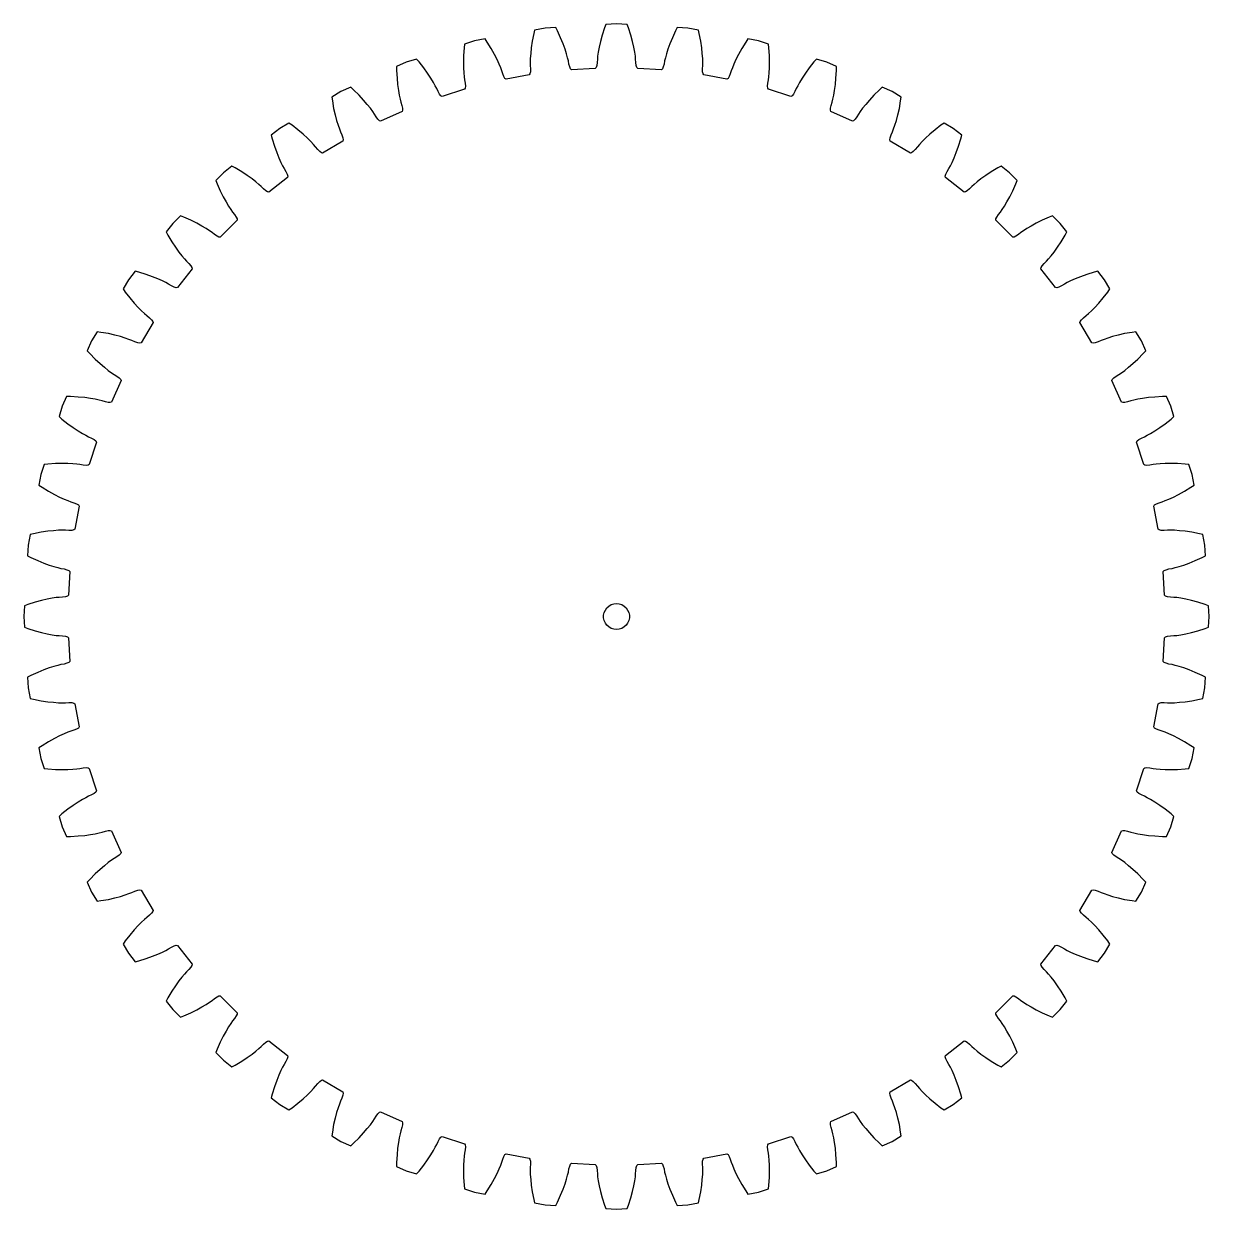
# Model space of a CAD drawing. Extents: x 0 to 138, y 0 to 138.
import ezdxf

# ---------------------------------------------------------------- set-up
doc = ezdxf.new("R2010")
doc.units = 0

msp = doc.modelspace()

# ---------------------------------------------------------------- linework, layer by layer
for p, q in [((68.75, 137.51), (67.51, 137.43)), ((70, 137.43), (68.75, 137.51)), ((59.15, 136.36), (58.98, 135.49)), ((59.24, 136.78), (59.15, 136.36)), ((60.47, 137.01), (59.24, 136.78)), ((61.71, 137.08), (60.47, 137.01)), ((61.91, 136.69), (61.71, 137.08)), ((62.27, 135.89), (61.91, 136.69)), ((67.1, 136.18), (66.89, 135.43)), ((67.36, 137.02), (67.1, 136.18)), ((67.51, 137.43), (67.36, 137.02)), ((70.15, 137.02), (70, 137.43)), ((70.41, 136.18), (70.15, 137.02)), ((70.62, 135.43), (70.41, 136.18)), ((75.6, 136.69), (75.24, 135.89)), ((75.8, 137.08), (75.6, 136.69)), ((77.04, 137.01), (75.8, 137.08)), ((78.27, 136.78), (77.04, 137.01)), ((78.36, 136.36), (78.27, 136.78)), ((78.53, 135.49), (78.36, 136.36)), ((51.11, 135.14), (51.07, 134.71)), ((52.3, 135.51), (51.11, 135.14)), ((53.53, 135.74), (52.3, 135.51)), ((53.77, 135.37), (53.53, 135.74)), ((54.23, 134.62), (53.77, 135.37)), ((58.98, 135.49), (58.87, 134.72)), ((62.56, 135.17), (62.27, 135.89)), ((62.79, 134.54), (62.56, 135.17)), ((66.74, 134.78), (66.64, 134.22)), ((66.89, 135.43), (66.74, 134.78)), ((70.77, 134.78), (70.62, 135.43)), ((70.87, 134.22), (70.77, 134.78)), ((74.95, 135.17), (74.72, 134.54)), ((75.24, 135.89), (74.95, 135.17)), ((78.64, 134.72), (78.53, 135.49)), ((83.74, 135.37), (83.28, 134.62)), ((83.98, 135.74), (83.74, 135.37)), ((85.21, 135.51), (83.98, 135.74)), ((86.4, 135.14), (85.21, 135.51)), ((86.44, 134.71), (86.4, 135.14)), ((45.56, 133.41), (44.37, 133.04)), ((45.85, 133.08), (45.56, 133.41)), ((51.01, 133.83), (50.99, 133.05)), ((51.07, 134.71), (51.01, 133.83)), ((54.6, 133.94), (54.23, 134.62)), ((54.91, 133.34), (54.6, 133.94)), ((58.76, 133.49), (58.75, 133.02)), ((58.8, 134.05), (58.76, 133.49)), ((58.87, 134.72), (58.8, 134.05)), ((62.96, 134), (62.79, 134.54)), ((63.09, 133.55), (62.96, 134)), ((63.17, 133.2), (63.09, 133.55)), ((66.54, 133.4), (66.51, 133.01)), ((66.57, 133.76), (66.54, 133.4)), ((66.64, 134.22), (66.57, 133.76)), ((70.94, 133.76), (70.87, 134.22)), ((70.97, 133.4), (70.94, 133.76)), ((71, 133.01), (70.97, 133.4)), ((74.42, 133.55), (74.34, 133.2)), ((74.55, 134), (74.42, 133.55)), ((74.72, 134.54), (74.55, 134)), ((78.71, 134.05), (78.64, 134.72)), ((78.75, 133.49), (78.71, 134.05)), ((78.76, 133.02), (78.75, 133.49)), ((82.91, 133.94), (82.6, 133.34)), ((83.28, 134.62), (82.91, 133.94)), ((86.5, 133.83), (86.44, 134.71)), ((86.52, 133.05), (86.5, 133.83)), ((91.95, 133.41), (91.66, 133.08)), ((93.14, 133.04), (91.95, 133.41)), ((44.37, 133.04), (43.24, 132.53)), ((43.24, 132.53), (43.25, 132.09)), ((43.25, 132.09), (43.3, 131.21)), ((46.39, 132.39), (45.85, 133.08)), ((46.85, 131.76), (46.39, 132.39)), ((50.99, 133.05), (51, 132.38)), ((51, 132.38), (51.03, 131.81)), ((55.14, 132.82), (54.91, 133.34)), ((55.32, 132.39), (55.14, 132.82)), ((55.44, 132.05), (55.32, 132.39)), ((55.56, 131.68), (55.44, 132.05)), ((58.75, 133.02), (58.76, 132.66)), ((58.76, 132.66), (58.78, 132.28)), ((58.78, 132.28), (58.77, 131.94)), ((63.24, 132.82), (63.17, 133.2)), ((63.33, 132.49), (63.24, 132.82)), ((63.43, 132.27), (63.33, 132.49)), ((63.54, 132.17), (63.43, 132.27)), ((66.29, 132.33), (63.54, 132.17)), ((66.38, 132.45), (66.29, 132.33)), ((66.46, 132.68), (66.38, 132.45)), ((66.51, 133.01), (66.46, 132.68)), ((71.05, 132.68), (71, 133.01)), ((71.13, 132.45), (71.05, 132.68)), ((71.22, 132.33), (71.13, 132.45)), ((73.97, 132.17), (71.22, 132.33)), ((74.08, 132.27), (73.97, 132.17)), ((74.18, 132.49), (74.08, 132.27)), ((74.27, 132.82), (74.18, 132.49)), ((74.34, 133.2), (74.27, 132.82)), ((78.73, 132.28), (78.75, 132.66)), ((78.74, 131.94), (78.73, 132.28)), ((78.75, 132.66), (78.76, 133.02)), ((82.07, 132.05), (81.95, 131.68)), ((82.19, 132.39), (82.07, 132.05)), ((82.37, 132.82), (82.19, 132.39)), ((82.6, 133.34), (82.37, 132.82)), ((86.48, 131.81), (86.51, 132.38)), ((86.51, 132.38), (86.52, 133.05)), ((91.12, 132.39), (90.66, 131.76)), ((91.66, 133.08), (91.12, 132.39)), ((94.27, 132.53), (93.14, 133.04)), ((94.21, 131.21), (94.26, 132.09)), ((94.26, 132.09), (94.27, 132.53)), ((43.3, 131.21), (43.37, 130.44)), ((47.22, 131.2), (46.85, 131.76)), ((47.52, 130.71), (47.22, 131.2)), ((47.74, 130.31), (47.52, 130.71)), ((51.03, 131.81), (51.08, 131.35)), ((51.08, 131.35), (51.13, 130.99)), ((51.13, 130.99), (51.2, 130.61)), ((55.69, 131.37), (55.56, 131.68)), ((55.82, 131.17), (55.69, 131.37)), ((55.94, 131.08), (55.82, 131.17)), ((58.64, 131.57), (55.94, 131.08)), ((58.72, 131.7), (58.64, 131.57)), ((58.77, 131.94), (58.72, 131.7)), ((78.79, 131.7), (78.74, 131.94)), ((78.87, 131.57), (78.79, 131.7)), ((81.57, 131.08), (78.87, 131.57)), ((81.69, 131.17), (81.57, 131.08)), ((81.82, 131.37), (81.69, 131.17)), ((81.95, 131.68), (81.82, 131.37)), ((86.31, 130.61), (86.38, 130.99)), ((86.38, 130.99), (86.43, 131.35)), ((86.43, 131.35), (86.48, 131.81)), ((89.99, 130.71), (89.77, 130.31)), ((90.29, 131.2), (89.99, 130.71)), ((90.66, 131.76), (90.29, 131.2)), ((94.14, 130.44), (94.21, 131.21)), ((36.8, 129.63), (35.74, 128.99)), ((37.94, 130.15), (36.8, 129.63)), ((38.26, 129.85), (37.94, 130.15)), ((38.89, 129.23), (38.26, 129.85)), ((43.37, 130.44), (43.46, 129.77)), ((43.46, 129.77), (43.56, 129.21)), ((47.91, 129.99), (47.74, 130.31)), ((48.07, 129.63), (47.91, 129.99)), ((48.23, 129.34), (48.07, 129.63)), ((48.39, 129.15), (48.23, 129.34)), ((51.14, 129.9), (48.52, 129.08)), ((51.21, 130.03), (51.14, 129.9)), ((51.2, 130.61), (51.23, 130.27)), ((51.23, 130.27), (51.21, 130.03)), ((86.28, 130.27), (86.31, 130.61)), ((86.3, 130.03), (86.28, 130.27)), ((86.37, 129.9), (86.3, 130.03)), ((88.99, 129.08), (86.37, 129.9)), ((89.28, 129.34), (89.12, 129.15)), ((89.44, 129.63), (89.28, 129.34)), ((89.6, 129.99), (89.44, 129.63)), ((89.77, 130.31), (89.6, 129.99)), ((93.95, 129.21), (94.05, 129.77)), ((94.05, 129.77), (94.14, 130.44)), ((99.25, 129.85), (98.62, 129.23)), ((99.57, 130.15), (99.25, 129.85)), ((100.71, 129.63), (99.57, 130.15)), ((101.77, 128.99), (100.71, 129.63)), ((35.74, 128.99), (35.8, 128.56)), ((35.8, 128.56), (35.95, 127.69)), ((39.41, 128.66), (38.89, 129.23)), ((39.85, 128.15), (39.41, 128.66)), ((40.21, 127.7), (39.85, 128.15)), ((43.56, 129.21), (43.66, 128.76)), ((43.66, 128.76), (43.76, 128.41)), ((43.76, 128.41), (43.87, 128.04)), ((43.87, 128.04), (43.94, 127.71)), ((48.52, 129.08), (48.39, 129.15)), ((89.12, 129.15), (88.99, 129.08)), ((93.57, 127.71), (93.64, 128.04)), ((93.64, 128.04), (93.75, 128.41)), ((93.75, 128.41), (93.85, 128.76)), ((93.85, 128.76), (93.95, 129.21)), ((97.66, 128.15), (97.3, 127.7)), ((98.09, 128.66), (97.66, 128.15)), ((98.62, 129.23), (98.09, 128.66)), ((101.56, 127.69), (101.71, 128.56)), ((101.71, 128.56), (101.77, 128.99)), ((35.95, 127.69), (36.12, 126.93)), ((36.12, 126.93), (36.29, 126.28)), ((40.48, 127.33), (40.21, 127.7)), ((40.68, 127.03), (40.48, 127.33)), ((40.88, 126.7), (40.68, 127.03)), ((41.08, 126.42), (40.88, 126.7)), ((43.9, 127.33), (41.39, 126.2)), ((43.95, 127.47), (43.9, 127.33)), ((43.94, 127.71), (43.95, 127.47)), ((93.56, 127.47), (93.57, 127.71)), ((93.61, 127.33), (93.56, 127.47)), ((96.12, 126.2), (93.61, 127.33)), ((96.63, 126.7), (96.43, 126.42)), ((96.83, 127.03), (96.63, 126.7)), ((97.03, 127.33), (96.83, 127.03)), ((97.3, 127.7), (97.03, 127.33)), ((101.22, 126.28), (101.39, 126.93)), ((101.39, 126.93), (101.56, 127.69)), ((29.7, 125.34), (28.72, 124.57)), ((30.76, 125.98), (29.7, 125.34)), ((31.12, 125.73), (30.76, 125.98)), ((31.81, 125.19), (31.12, 125.73)), ((32.41, 124.69), (31.81, 125.19)), ((36.29, 126.28), (36.46, 125.74)), ((36.46, 125.74), (36.61, 125.3)), ((36.61, 125.3), (36.75, 124.96)), ((41.25, 126.26), (41.08, 126.42)), ((41.39, 126.2), (41.25, 126.26)), ((96.26, 126.26), (96.12, 126.2)), ((96.43, 126.42), (96.26, 126.26)), ((100.76, 124.96), (100.9, 125.3)), ((100.9, 125.3), (101.05, 125.74)), ((101.05, 125.74), (101.22, 126.28)), ((105.7, 125.19), (105.1, 124.69)), ((106.39, 125.73), (105.7, 125.19)), ((106.75, 125.98), (106.39, 125.73)), ((107.81, 125.34), (106.75, 125.98)), ((108.79, 124.57), (107.81, 125.34)), ((28.72, 124.57), (28.83, 124.15)), ((28.83, 124.15), (29.09, 123.31)), ((32.9, 124.23), (32.41, 124.69)), ((33.31, 123.83), (32.9, 124.23)), ((33.62, 123.49), (33.31, 123.83)), ((37.02, 123.9), (34.67, 122.48)), ((36.75, 124.96), (36.9, 124.61)), ((36.9, 124.61), (37.02, 124.29)), ((37.02, 124.29), (37.05, 124.05)), ((37.05, 124.05), (37.02, 123.9)), ((100.46, 124.05), (100.49, 124.29)), ((100.49, 123.9), (100.46, 124.05)), ((100.49, 124.29), (100.61, 124.61)), ((102.84, 122.48), (100.49, 123.9)), ((100.61, 124.61), (100.76, 124.96)), ((104.2, 123.83), (103.89, 123.49)), ((104.61, 124.23), (104.2, 123.83)), ((105.1, 124.69), (104.61, 124.23)), ((108.42, 123.31), (108.68, 124.15)), ((108.68, 124.15), (108.79, 124.57)), ((29.09, 123.31), (29.35, 122.57)), ((29.35, 122.57), (29.6, 121.95)), ((33.86, 123.22), (33.62, 123.49)), ((34.1, 122.91), (33.86, 123.22)), ((34.33, 122.67), (34.1, 122.91)), ((34.52, 122.52), (34.33, 122.67)), ((34.67, 122.48), (34.52, 122.52)), ((102.99, 122.52), (102.84, 122.48)), ((103.18, 122.67), (102.99, 122.52)), ((103.41, 122.91), (103.18, 122.67)), ((103.65, 123.22), (103.41, 122.91)), ((103.89, 123.49), (103.65, 123.22)), ((107.91, 121.95), (108.16, 122.57)), ((108.16, 122.57), (108.42, 123.31)), ((29.6, 121.95), (29.83, 121.43)), ((29.83, 121.43), (30.03, 121.01)), ((30.03, 121.01), (30.21, 120.7)), ((107.3, 120.7), (107.48, 121.01)), ((107.48, 121.01), (107.68, 121.43)), ((107.68, 121.43), (107.91, 121.95)), ((23.16, 120.22), (22.28, 119.34)), ((24.14, 120.99), (23.16, 120.22)), ((24.53, 120.78), (24.14, 120.99)), ((25.28, 120.32), (24.53, 120.78)), ((25.93, 119.9), (25.28, 120.32)), ((26.48, 119.51), (25.93, 119.9)), ((30.61, 119.68), (28.44, 117.98)), ((30.21, 120.7), (30.4, 120.37)), ((30.4, 120.37), (30.55, 120.06)), ((30.55, 120.06), (30.62, 119.83)), ((30.62, 119.83), (30.61, 119.68)), ((106.89, 119.83), (106.96, 120.06)), ((106.9, 119.68), (106.89, 119.83)), ((109.07, 117.98), (106.9, 119.68)), ((106.96, 120.06), (107.11, 120.37)), ((107.11, 120.37), (107.3, 120.7)), ((111.58, 119.9), (111.03, 119.51)), ((112.23, 120.32), (111.58, 119.9)), ((112.98, 120.78), (112.23, 120.32)), ((113.37, 120.99), (112.98, 120.78)), ((114.35, 120.22), (113.37, 120.99)), ((115.23, 119.34), (114.35, 120.22)), ((22.28, 119.34), (22.44, 118.93)), ((22.44, 118.93), (22.8, 118.13)), ((26.93, 119.16), (26.48, 119.51)), ((27.28, 118.86), (26.93, 119.16)), ((27.55, 118.62), (27.28, 118.86)), ((27.82, 118.34), (27.55, 118.62)), ((28.08, 118.12), (27.82, 118.34)), ((109.69, 118.34), (109.43, 118.12)), ((109.96, 118.62), (109.69, 118.34)), ((110.23, 118.86), (109.96, 118.62)), ((110.58, 119.16), (110.23, 118.86)), ((111.03, 119.51), (110.58, 119.16)), ((114.71, 118.13), (115.07, 118.93)), ((115.07, 118.93), (115.23, 119.34)), ((22.8, 118.13), (23.15, 117.43)), ((23.15, 117.43), (23.47, 116.84)), ((28.29, 118.01), (28.08, 118.12)), ((28.44, 117.98), (28.29, 118.01)), ((109.22, 118.01), (109.07, 117.98)), ((109.43, 118.12), (109.22, 118.01)), ((114.04, 116.84), (114.36, 117.43)), ((114.36, 117.43), (114.71, 118.13)), ((23.47, 116.84), (23.76, 116.35)), ((23.76, 116.35), (24.02, 115.96)), ((24.02, 115.96), (24.23, 115.67)), ((24.23, 115.67), (24.46, 115.37)), ((113.05, 115.37), (113.28, 115.67)), ((113.28, 115.67), (113.49, 115.96)), ((113.49, 115.96), (113.75, 116.35)), ((113.75, 116.35), (114.04, 116.84)), ((17.29, 114.35), (16.52, 113.37)), ((18.17, 115.23), (17.29, 114.35)), ((18.58, 115.07), (18.17, 115.23)), ((19.38, 114.71), (18.58, 115.07)), ((20.08, 114.36), (19.38, 114.71)), ((20.67, 114.04), (20.08, 114.36)), ((24.75, 114.71), (22.8, 112.76)), ((24.46, 115.37), (24.65, 115.08)), ((24.65, 115.08), (24.74, 114.86)), ((24.74, 114.86), (24.75, 114.71)), ((112.76, 114.71), (112.77, 114.86)), ((114.71, 112.76), (112.76, 114.71)), ((112.77, 114.86), (112.86, 115.08)), ((112.86, 115.08), (113.05, 115.37)), ((117.43, 114.36), (116.84, 114.04)), ((118.13, 114.71), (117.43, 114.36)), ((118.93, 115.07), (118.13, 114.71)), ((119.34, 115.23), (118.93, 115.07)), ((120.22, 114.35), (119.34, 115.23)), ((120.99, 113.37), (120.22, 114.35)), ((16.52, 113.37), (16.73, 112.98)), ((16.73, 112.98), (17.19, 112.23)), ((21.16, 113.75), (20.67, 114.04)), ((21.55, 113.49), (21.16, 113.75)), ((21.84, 113.28), (21.55, 113.49)), ((22.14, 113.05), (21.84, 113.28)), ((22.43, 112.86), (22.14, 113.05)), ((22.65, 112.77), (22.43, 112.86)), ((22.8, 112.76), (22.65, 112.77)), ((114.86, 112.77), (114.71, 112.76)), ((115.08, 112.86), (114.86, 112.77)), ((115.37, 113.05), (115.08, 112.86)), ((115.67, 113.28), (115.37, 113.05)), ((115.96, 113.49), (115.67, 113.28)), ((116.35, 113.75), (115.96, 113.49)), ((116.84, 114.04), (116.35, 113.75)), ((120.32, 112.23), (120.78, 112.98)), ((120.78, 112.98), (120.99, 113.37)), ((17.19, 112.23), (17.61, 111.58)), ((17.61, 111.58), (18, 111.03)), ((119.51, 111.03), (119.9, 111.58)), ((119.9, 111.58), (120.32, 112.23)), ((18, 111.03), (18.35, 110.58)), ((18.35, 110.58), (18.65, 110.23)), ((18.65, 110.23), (18.89, 109.96)), ((118.62, 109.96), (118.86, 110.23)), ((118.86, 110.23), (119.16, 110.58)), ((119.16, 110.58), (119.51, 111.03)), ((12.94, 108.79), (12.17, 107.81)), ((13.36, 108.68), (12.94, 108.79)), ((14.2, 108.42), (13.36, 108.68)), ((19.53, 109.07), (17.83, 106.9)), ((18.89, 109.96), (19.17, 109.69)), ((19.17, 109.69), (19.39, 109.43)), ((19.39, 109.43), (19.5, 109.22)), ((19.5, 109.22), (19.53, 109.07)), ((117.98, 109.07), (118.01, 109.22)), ((119.68, 106.9), (117.98, 109.07)), ((118.01, 109.22), (118.12, 109.43)), ((118.12, 109.43), (118.34, 109.69)), ((118.34, 109.69), (118.62, 109.96)), ((124.15, 108.68), (123.31, 108.42)), ((124.57, 108.79), (124.15, 108.68)), ((125.34, 107.81), (124.57, 108.79)), ((12.17, 107.81), (11.53, 106.75)), ((14.94, 108.16), (14.2, 108.42)), ((15.56, 107.91), (14.94, 108.16)), ((16.08, 107.68), (15.56, 107.91)), ((16.5, 107.48), (16.08, 107.68)), ((16.81, 107.3), (16.5, 107.48)), ((17.14, 107.11), (16.81, 107.3)), ((120.7, 107.3), (120.37, 107.11)), ((121.01, 107.48), (120.7, 107.3)), ((121.43, 107.68), (121.01, 107.48)), ((121.95, 107.91), (121.43, 107.68)), ((122.57, 108.16), (121.95, 107.91)), ((123.31, 108.42), (122.57, 108.16)), ((125.98, 106.75), (125.34, 107.81)), ((11.53, 106.75), (11.78, 106.39)), ((11.78, 106.39), (12.32, 105.7)), ((17.45, 106.96), (17.14, 107.11)), ((17.68, 106.89), (17.45, 106.96)), ((17.83, 106.9), (17.68, 106.89)), ((119.83, 106.89), (119.68, 106.9)), ((120.06, 106.96), (119.83, 106.89)), ((120.37, 107.11), (120.06, 106.96)), ((125.19, 105.7), (125.73, 106.39)), ((125.73, 106.39), (125.98, 106.75)), ((12.32, 105.7), (12.82, 105.1)), ((12.82, 105.1), (13.28, 104.61)), ((13.28, 104.61), (13.68, 104.2)), ((123.83, 104.2), (124.23, 104.61)), ((124.23, 104.61), (124.69, 105.1)), ((124.69, 105.1), (125.19, 105.7)), ((13.68, 104.2), (14.02, 103.89)), ((14.02, 103.89), (14.29, 103.65)), ((14.29, 103.65), (14.6, 103.41)), ((14.6, 103.41), (14.84, 103.18)), ((14.84, 103.18), (14.99, 102.99)), ((122.52, 102.99), (122.67, 103.18)), ((122.67, 103.18), (122.91, 103.41)), ((122.91, 103.41), (123.22, 103.65)), ((123.22, 103.65), (123.49, 103.89)), ((123.49, 103.89), (123.83, 104.2)), ((8.52, 101.77), (7.88, 100.71)), ((8.95, 101.71), (8.52, 101.77)), ((15.03, 102.84), (13.61, 100.49)), ((14.99, 102.99), (15.03, 102.84)), ((122.48, 102.84), (122.52, 102.99)), ((123.9, 100.49), (122.48, 102.84)), ((128.99, 101.77), (128.56, 101.71)), ((129.63, 100.71), (128.99, 101.77)), ((7.88, 100.71), (7.36, 99.57)), ((9.82, 101.56), (8.95, 101.71)), ((10.58, 101.39), (9.82, 101.56)), ((11.23, 101.22), (10.58, 101.39)), ((11.77, 101.05), (11.23, 101.22)), ((12.21, 100.9), (11.77, 101.05)), ((12.55, 100.76), (12.21, 100.9)), ((12.9, 100.61), (12.55, 100.76)), ((13.22, 100.49), (12.9, 100.61)), ((13.46, 100.46), (13.22, 100.49)), ((13.61, 100.49), (13.46, 100.46)), ((124.05, 100.46), (123.9, 100.49)), ((124.29, 100.49), (124.05, 100.46)), ((124.61, 100.61), (124.29, 100.49)), ((124.96, 100.76), (124.61, 100.61)), ((125.3, 100.9), (124.96, 100.76)), ((125.74, 101.05), (125.3, 100.9)), ((126.28, 101.22), (125.74, 101.05)), ((126.93, 101.39), (126.28, 101.22)), ((127.69, 101.56), (126.93, 101.39)), ((128.56, 101.71), (127.69, 101.56)), ((130.15, 99.57), (129.63, 100.71)), ((7.36, 99.57), (7.66, 99.25)), ((7.66, 99.25), (8.28, 98.62)), ((129.23, 98.62), (129.85, 99.25)), ((129.85, 99.25), (130.15, 99.57)), ((8.28, 98.62), (8.85, 98.09)), ((8.85, 98.09), (9.36, 97.66)), ((9.36, 97.66), (9.81, 97.3)), ((127.7, 97.3), (128.15, 97.66)), ((128.15, 97.66), (128.66, 98.09)), ((128.66, 98.09), (129.23, 98.62)), ((9.81, 97.3), (10.18, 97.03)), ((10.18, 97.03), (10.48, 96.83)), ((10.48, 96.83), (10.81, 96.63)), ((10.81, 96.63), (11.09, 96.43)), ((11.09, 96.43), (11.25, 96.26)), ((126.26, 96.26), (126.42, 96.43)), ((126.42, 96.43), (126.7, 96.63)), ((126.7, 96.63), (127.03, 96.83)), ((127.03, 96.83), (127.33, 97.03)), ((127.33, 97.03), (127.7, 97.3)), ((11.31, 96.12), (10.18, 93.61)), ((11.25, 96.26), (11.31, 96.12)), ((126.2, 96.12), (126.26, 96.26)), ((127.33, 93.61), (126.2, 96.12)), ((4.98, 94.27), (4.47, 93.14)), ((5.42, 94.26), (4.98, 94.27)), ((6.3, 94.21), (5.42, 94.26)), ((7.07, 94.14), (6.3, 94.21)), ((7.74, 94.05), (7.07, 94.14)), ((8.3, 93.95), (7.74, 94.05)), ((8.75, 93.85), (8.3, 93.95)), ((9.1, 93.75), (8.75, 93.85)), ((9.47, 93.64), (9.1, 93.75)), ((9.8, 93.57), (9.47, 93.64)), ((10.04, 93.56), (9.8, 93.57)), ((10.18, 93.61), (10.04, 93.56)), ((127.47, 93.56), (127.33, 93.61)), ((127.71, 93.57), (127.47, 93.56)), ((128.04, 93.64), (127.71, 93.57)), ((128.41, 93.75), (128.04, 93.64)), ((128.76, 93.85), (128.41, 93.75)), ((129.21, 93.95), (128.76, 93.85)), ((129.77, 94.05), (129.21, 93.95)), ((130.44, 94.14), (129.77, 94.05)), ((131.21, 94.21), (130.44, 94.14)), ((132.09, 94.26), (131.21, 94.21)), ((132.53, 94.27), (132.09, 94.26)), ((133.04, 93.14), (132.53, 94.27)), ((4.47, 93.14), (4.1, 91.95)), ((133.41, 91.95), (133.04, 93.14)), ((4.1, 91.95), (4.43, 91.66)), ((4.43, 91.66), (5.12, 91.12)), ((5.12, 91.12), (5.75, 90.66)), ((131.76, 90.66), (132.39, 91.12)), ((132.39, 91.12), (133.08, 91.66)), ((133.08, 91.66), (133.41, 91.95)), ((5.75, 90.66), (6.31, 90.29)), ((6.31, 90.29), (6.8, 89.99)), ((6.8, 89.99), (7.2, 89.77)), ((7.2, 89.77), (7.52, 89.6)), ((7.52, 89.6), (7.87, 89.44)), ((7.87, 89.44), (8.17, 89.28)), ((129.34, 89.28), (129.63, 89.44)), ((129.63, 89.44), (129.99, 89.6)), ((129.99, 89.6), (130.31, 89.77)), ((130.31, 89.77), (130.71, 89.99)), ((130.71, 89.99), (131.2, 90.29)), ((131.2, 90.29), (131.76, 90.66)), ((8.43, 88.99), (7.61, 86.37)), ((8.17, 89.28), (8.36, 89.12)), ((8.36, 89.12), (8.43, 88.99)), ((129.08, 88.99), (129.15, 89.12)), ((129.9, 86.37), (129.08, 88.99)), ((129.15, 89.12), (129.34, 89.28)), ((2.37, 86.4), (2, 85.21)), ((2.8, 86.44), (2.37, 86.4)), ((3.68, 86.5), (2.8, 86.44)), ((4.46, 86.52), (3.68, 86.5)), ((5.13, 86.51), (4.46, 86.52)), ((5.7, 86.48), (5.13, 86.51)), ((6.16, 86.43), (5.7, 86.48)), ((6.52, 86.38), (6.16, 86.43)), ((6.9, 86.31), (6.52, 86.38)), ((7.24, 86.28), (6.9, 86.31)), ((7.48, 86.3), (7.24, 86.28)), ((7.61, 86.37), (7.48, 86.3)), ((130.03, 86.3), (129.9, 86.37)), ((130.27, 86.28), (130.03, 86.3)), ((130.61, 86.31), (130.27, 86.28)), ((130.99, 86.38), (130.61, 86.31)), ((131.35, 86.43), (130.99, 86.38)), ((131.81, 86.48), (131.35, 86.43)), ((132.38, 86.51), (131.81, 86.48)), ((133.05, 86.52), (132.38, 86.51)), ((133.83, 86.5), (133.05, 86.52)), ((134.71, 86.44), (133.83, 86.5)), ((135.14, 86.4), (134.71, 86.44)), ((135.51, 85.21), (135.14, 86.4)), ((2, 85.21), (1.77, 83.98)), ((1.77, 83.98), (2.14, 83.74)), ((135.37, 83.74), (135.74, 83.98)), ((135.74, 83.98), (135.51, 85.21)), ((2.14, 83.74), (2.89, 83.28)), ((2.89, 83.28), (3.57, 82.91)), ((3.57, 82.91), (4.17, 82.6)), ((4.17, 82.6), (4.69, 82.37)), ((132.82, 82.37), (133.34, 82.6)), ((133.34, 82.6), (133.94, 82.91)), ((133.94, 82.91), (134.62, 83.28)), ((134.62, 83.28), (135.37, 83.74)), ((4.69, 82.37), (5.12, 82.19)), ((5.12, 82.19), (5.46, 82.07)), ((5.46, 82.07), (5.83, 81.95)), ((5.83, 81.95), (6.14, 81.82)), ((6.43, 81.57), (5.94, 78.87)), ((6.14, 81.82), (6.34, 81.69)), ((6.34, 81.69), (6.43, 81.57)), ((131.08, 81.57), (131.17, 81.69)), ((131.57, 78.87), (131.08, 81.57)), ((131.17, 81.69), (131.37, 81.82)), ((131.37, 81.82), (131.68, 81.95)), ((131.68, 81.95), (132.05, 82.07)), ((132.05, 82.07), (132.39, 82.19)), ((132.39, 82.19), (132.82, 82.37)), ((2.02, 78.53), (1.15, 78.36)), ((2.79, 78.64), (2.02, 78.53)), ((3.46, 78.71), (2.79, 78.64)), ((4.02, 78.75), (3.46, 78.71)), ((4.49, 78.76), (4.02, 78.75)), ((4.85, 78.75), (4.49, 78.76)), ((5.23, 78.73), (4.85, 78.75)), ((5.57, 78.74), (5.23, 78.73)), ((5.81, 78.79), (5.57, 78.74)), ((5.94, 78.87), (5.81, 78.79)), ((131.7, 78.79), (131.57, 78.87)), ((131.94, 78.74), (131.7, 78.79)), ((132.28, 78.73), (131.94, 78.74)), ((132.66, 78.75), (132.28, 78.73)), ((133.02, 78.76), (132.66, 78.75)), ((133.49, 78.75), (133.02, 78.76)), ((134.05, 78.71), (133.49, 78.75)), ((134.72, 78.64), (134.05, 78.71)), ((135.49, 78.53), (134.72, 78.64)), ((136.36, 78.36), (135.49, 78.53)), ((0.5, 77.04), (0.43, 75.8)), ((0.73, 78.27), (0.5, 77.04)), ((1.15, 78.36), (0.73, 78.27)), ((136.78, 78.27), (136.36, 78.36)), ((137.01, 77.04), (136.78, 78.27)), ((137.08, 75.8), (137.01, 77.04)), ((0.43, 75.8), (0.82, 75.6)), ((136.69, 75.6), (137.08, 75.8)), ((0.82, 75.6), (1.62, 75.24)), ((1.62, 75.24), (2.34, 74.95)), ((2.34, 74.95), (2.97, 74.72)), ((2.97, 74.72), (3.51, 74.55)), ((3.51, 74.55), (3.96, 74.42)), ((3.96, 74.42), (4.31, 74.34)), ((4.31, 74.34), (4.69, 74.27)), ((4.69, 74.27), (5.02, 74.18)), ((132.49, 74.18), (132.82, 74.27)), ((132.82, 74.27), (133.2, 74.34)), ((133.2, 74.34), (133.55, 74.42)), ((133.55, 74.42), (134, 74.55)), ((134, 74.55), (134.54, 74.72)), ((134.54, 74.72), (135.17, 74.95)), ((135.17, 74.95), (135.89, 75.24)), ((135.89, 75.24), (136.69, 75.6)), ((5.02, 74.18), (5.24, 74.08)), ((5.34, 73.97), (5.18, 71.22)), ((5.24, 74.08), (5.34, 73.97)), ((132.17, 73.97), (132.27, 74.08)), ((132.33, 71.22), (132.17, 73.97)), ((132.27, 74.08), (132.49, 74.18)), ((0.49, 70.15), (0.08, 70)), ((1.33, 70.41), (0.49, 70.15)), ((2.08, 70.62), (1.33, 70.41)), ((2.73, 70.77), (2.08, 70.62)), ((3.29, 70.87), (2.73, 70.77)), ((3.75, 70.94), (3.29, 70.87)), ((4.11, 70.97), (3.75, 70.94)), ((4.49, 71), (4.11, 70.97)), ((4.83, 71.05), (4.49, 71)), ((5.06, 71.13), (4.83, 71.05)), ((5.18, 71.22), (5.06, 71.13)), ((68.14, 70.13), (68.44, 70.22)), ((68.44, 70.22), (68.75, 70.25)), ((68.75, 70.25), (69.07, 70.22)), ((69.07, 70.22), (69.37, 70.13)), ((132.45, 71.13), (132.33, 71.22)), ((132.68, 71.05), (132.45, 71.13)), ((133.01, 71), (132.68, 71.05)), ((133.4, 70.97), (133.01, 71)), ((133.76, 70.94), (133.4, 70.97)), ((134.22, 70.87), (133.76, 70.94)), ((134.78, 70.77), (134.22, 70.87)), ((135.43, 70.62), (134.78, 70.77)), ((136.18, 70.41), (135.43, 70.62)), ((137.02, 70.15), (136.18, 70.41)), ((137.43, 70), (137.02, 70.15)), ((0.08, 70), (0, 68.75)), ((0, 68.75), (0.08, 67.51)), ((67.26, 68.91), (67.33, 69.22)), ((67.26, 68.6), (67.26, 68.91)), ((67.33, 69.22), (67.46, 69.5)), ((67.46, 69.5), (67.64, 69.76)), ((67.64, 69.76), (67.87, 69.97)), ((67.87, 69.97), (68.14, 70.13)), ((69.37, 70.13), (69.64, 69.97)), ((69.64, 69.97), (69.87, 69.76)), ((69.87, 69.76), (70.05, 69.5)), ((70.05, 69.5), (70.18, 69.22)), ((70.18, 69.22), (70.25, 68.91)), ((70.25, 68.91), (70.25, 68.6)), ((137.51, 68.75), (137.43, 70)), ((137.43, 67.51), (137.51, 68.75)), ((0.08, 67.51), (0.49, 67.36)), ((67.33, 68.29), (67.26, 68.6)), ((67.46, 68), (67.33, 68.29)), ((67.64, 67.75), (67.46, 68)), ((67.87, 67.54), (67.64, 67.75)), ((68.14, 67.38), (67.87, 67.54)), ((68.44, 67.29), (68.14, 67.38)), ((69.37, 67.38), (69.07, 67.29)), ((69.64, 67.54), (69.37, 67.38)), ((69.87, 67.75), (69.64, 67.54)), ((70.05, 68), (69.87, 67.75)), ((70.18, 68.29), (70.05, 68)), ((70.25, 68.6), (70.18, 68.29)), ((137.02, 67.36), (137.43, 67.51)), ((0.49, 67.36), (1.33, 67.1)), ((1.33, 67.1), (2.08, 66.89)), ((2.08, 66.89), (2.73, 66.74)), ((2.73, 66.74), (3.29, 66.64)), ((3.29, 66.64), (3.75, 66.57)), ((3.75, 66.57), (4.11, 66.54)), ((4.11, 66.54), (4.49, 66.51)), ((4.49, 66.51), (4.83, 66.46)), ((4.83, 66.46), (5.06, 66.38)), ((5.06, 66.38), (5.18, 66.29)), ((5.18, 66.29), (5.34, 63.54)), ((68.75, 67.25), (68.44, 67.29)), ((69.07, 67.29), (68.75, 67.25)), ((132.17, 63.54), (132.33, 66.29)), ((132.33, 66.29), (132.45, 66.38)), ((132.45, 66.38), (132.68, 66.46)), ((132.68, 66.46), (133.01, 66.51)), ((133.01, 66.51), (133.4, 66.54)), ((133.4, 66.54), (133.76, 66.57)), ((133.76, 66.57), (134.22, 66.64)), ((134.22, 66.64), (134.78, 66.74)), ((134.78, 66.74), (135.43, 66.89)), ((135.43, 66.89), (136.18, 67.1)), ((136.18, 67.1), (137.02, 67.36)), ((5.02, 63.33), (4.69, 63.24)), ((5.24, 63.43), (5.02, 63.33)), ((5.34, 63.54), (5.24, 63.43)), ((132.27, 63.43), (132.17, 63.54)), ((132.49, 63.33), (132.27, 63.43)), ((132.82, 63.24), (132.49, 63.33)), ((0.82, 61.91), (0.43, 61.71)), ((1.62, 62.27), (0.82, 61.91)), ((2.34, 62.56), (1.62, 62.27)), ((2.97, 62.79), (2.34, 62.56)), ((3.51, 62.96), (2.97, 62.79)), ((3.96, 63.09), (3.51, 62.96)), ((4.31, 63.17), (3.96, 63.09)), ((4.69, 63.24), (4.31, 63.17)), ((133.2, 63.17), (132.82, 63.24)), ((133.55, 63.09), (133.2, 63.17)), ((134, 62.96), (133.55, 63.09)), ((134.54, 62.79), (134, 62.96)), ((135.17, 62.56), (134.54, 62.79)), ((135.89, 62.27), (135.17, 62.56)), ((136.69, 61.91), (135.89, 62.27)), ((137.08, 61.71), (136.69, 61.91)), ((0.43, 61.71), (0.5, 60.47)), ((137.01, 60.47), (137.08, 61.71)), ((0.5, 60.47), (0.73, 59.24)), ((0.73, 59.24), (1.15, 59.15)), ((1.15, 59.15), (2.02, 58.98)), ((135.49, 58.98), (136.36, 59.15)), ((136.36, 59.15), (136.78, 59.24)), ((136.78, 59.24), (137.01, 60.47)), ((2.02, 58.98), (2.79, 58.87)), ((2.79, 58.87), (3.46, 58.8)), ((3.46, 58.8), (4.02, 58.76)), ((4.02, 58.76), (4.49, 58.75)), ((4.49, 58.75), (4.85, 58.76)), ((4.85, 58.76), (5.23, 58.78)), ((5.23, 58.78), (5.57, 58.77)), ((5.57, 58.77), (5.81, 58.72)), ((5.81, 58.72), (5.94, 58.64)), ((5.94, 58.64), (6.43, 55.94)), ((131.08, 55.94), (131.57, 58.64)), ((131.57, 58.64), (131.7, 58.72)), ((131.7, 58.72), (131.94, 58.77)), ((131.94, 58.77), (132.28, 58.78)), ((132.28, 58.78), (132.66, 58.76)), ((132.66, 58.76), (133.02, 58.75)), ((133.02, 58.75), (133.49, 58.76)), ((133.49, 58.76), (134.05, 58.8)), ((134.05, 58.8), (134.72, 58.87)), ((134.72, 58.87), (135.49, 58.98)), ((4.69, 55.14), (4.17, 54.91)), ((5.12, 55.32), (4.69, 55.14)), ((5.46, 55.44), (5.12, 55.32)), ((5.83, 55.56), (5.46, 55.44)), ((6.14, 55.69), (5.83, 55.56)), ((6.34, 55.82), (6.14, 55.69)), ((6.43, 55.94), (6.34, 55.82)), ((131.17, 55.82), (131.08, 55.94)), ((131.37, 55.69), (131.17, 55.82)), ((131.68, 55.56), (131.37, 55.69)), ((132.05, 55.44), (131.68, 55.56)), ((132.39, 55.32), (132.05, 55.44)), ((132.82, 55.14), (132.39, 55.32)), ((133.34, 54.91), (132.82, 55.14)), ((2.14, 53.77), (1.77, 53.53)), ((2.89, 54.23), (2.14, 53.77)), ((3.57, 54.6), (2.89, 54.23)), ((4.17, 54.91), (3.57, 54.6)), ((133.94, 54.6), (133.34, 54.91)), ((134.62, 54.23), (133.94, 54.6)), ((135.37, 53.77), (134.62, 54.23)), ((135.74, 53.53), (135.37, 53.77)), ((1.77, 53.53), (2, 52.3)), ((2, 52.3), (2.37, 51.11)), ((135.14, 51.11), (135.51, 52.3)), ((135.51, 52.3), (135.74, 53.53)), ((2.37, 51.11), (2.8, 51.07)), ((2.8, 51.07), (3.68, 51.01)), ((3.68, 51.01), (4.46, 50.99)), ((4.46, 50.99), (5.13, 51)), ((5.13, 51), (5.7, 51.03)), ((5.7, 51.03), (6.16, 51.08)), ((6.16, 51.08), (6.52, 51.13)), ((6.52, 51.13), (6.9, 51.2)), ((6.9, 51.2), (7.24, 51.23)), ((7.24, 51.23), (7.48, 51.21)), ((7.48, 51.21), (7.61, 51.14)), ((7.61, 51.14), (8.43, 48.52)), ((129.08, 48.52), (129.9, 51.14)), ((129.9, 51.14), (130.03, 51.21)), ((130.03, 51.21), (130.27, 51.23)), ((130.27, 51.23), (130.61, 51.2)), ((130.61, 51.2), (130.99, 51.13)), ((130.99, 51.13), (131.35, 51.08)), ((131.35, 51.08), (131.81, 51.03)), ((131.81, 51.03), (132.38, 51)), ((132.38, 51), (133.05, 50.99)), ((133.05, 50.99), (133.83, 51.01)), ((133.83, 51.01), (134.71, 51.07)), ((134.71, 51.07), (135.14, 51.11)), ((8.17, 48.23), (7.87, 48.07)), ((8.36, 48.39), (8.17, 48.23)), ((8.43, 48.52), (8.36, 48.39)), ((129.15, 48.39), (129.08, 48.52)), ((129.34, 48.23), (129.15, 48.39)), ((129.63, 48.07), (129.34, 48.23)), ((5.75, 46.85), (5.12, 46.39)), ((6.31, 47.22), (5.75, 46.85)), ((6.8, 47.52), (6.31, 47.22)), ((7.2, 47.74), (6.8, 47.52)), ((7.52, 47.91), (7.2, 47.74)), ((7.87, 48.07), (7.52, 47.91)), ((129.99, 47.91), (129.63, 48.07)), ((130.31, 47.74), (129.99, 47.91)), ((130.71, 47.52), (130.31, 47.74)), ((131.2, 47.22), (130.71, 47.52)), ((131.76, 46.85), (131.2, 47.22)), ((132.39, 46.39), (131.76, 46.85)), ((4.43, 45.85), (4.1, 45.56)), ((4.1, 45.56), (4.47, 44.37)), ((5.12, 46.39), (4.43, 45.85)), ((133.08, 45.85), (132.39, 46.39)), ((133.04, 44.37), (133.41, 45.56)), ((133.41, 45.56), (133.08, 45.85)), ((4.47, 44.37), (4.98, 43.24)), ((132.53, 43.24), (133.04, 44.37)), ((4.98, 43.24), (5.42, 43.25)), ((5.42, 43.25), (6.3, 43.3)), ((6.3, 43.3), (7.07, 43.37)), ((7.07, 43.37), (7.74, 43.46)), ((7.74, 43.46), (8.3, 43.56)), ((8.3, 43.56), (8.75, 43.66)), ((8.75, 43.66), (9.1, 43.76)), ((9.1, 43.76), (9.47, 43.87)), ((9.47, 43.87), (9.8, 43.94)), ((9.8, 43.94), (10.04, 43.95)), ((10.04, 43.95), (10.18, 43.9)), ((10.18, 43.9), (11.31, 41.39)), ((126.2, 41.39), (127.33, 43.9)), ((127.33, 43.9), (127.47, 43.95)), ((127.47, 43.95), (127.71, 43.94)), ((127.71, 43.94), (128.04, 43.87)), ((128.04, 43.87), (128.41, 43.76)), ((128.41, 43.76), (128.76, 43.66)), ((128.76, 43.66), (129.21, 43.56)), ((129.21, 43.56), (129.77, 43.46)), ((129.77, 43.46), (130.44, 43.37)), ((130.44, 43.37), (131.21, 43.3)), ((131.21, 43.3), (132.09, 43.25)), ((132.09, 43.25), (132.53, 43.24)), ((11.25, 41.25), (11.09, 41.08)), ((11.31, 41.39), (11.25, 41.25)), ((126.26, 41.25), (126.2, 41.39)), ((126.42, 41.08), (126.26, 41.25)), ((9.81, 40.21), (9.36, 39.85)), ((10.18, 40.48), (9.81, 40.21)), ((10.48, 40.68), (10.18, 40.48)), ((10.81, 40.88), (10.48, 40.68)), ((11.09, 41.08), (10.81, 40.88)), ((126.7, 40.88), (126.42, 41.08)), ((127.03, 40.68), (126.7, 40.88)), ((127.33, 40.48), (127.03, 40.68)), ((127.7, 40.21), (127.33, 40.48)), ((128.15, 39.85), (127.7, 40.21)), ((8.28, 38.89), (7.66, 38.26)), ((8.85, 39.41), (8.28, 38.89)), ((9.36, 39.85), (8.85, 39.41)), ((128.66, 39.41), (128.15, 39.85)), ((129.23, 38.89), (128.66, 39.41)), ((129.85, 38.26), (129.23, 38.89)), ((7.66, 38.26), (7.36, 37.94)), ((7.36, 37.94), (7.88, 36.8)), ((129.63, 36.8), (130.15, 37.94)), ((130.15, 37.94), (129.85, 38.26)), ((7.88, 36.8), (8.52, 35.74)), ((8.52, 35.74), (8.95, 35.8)), ((8.95, 35.8), (9.82, 35.95)), ((9.82, 35.95), (10.58, 36.12)), ((10.58, 36.12), (11.23, 36.29)), ((11.23, 36.29), (11.77, 36.46)), ((11.77, 36.46), (12.21, 36.61)), ((12.21, 36.61), (12.55, 36.75)), ((12.55, 36.75), (12.9, 36.9)), ((12.9, 36.9), (13.22, 37.02)), ((13.22, 37.02), (13.46, 37.05)), ((13.46, 37.05), (13.61, 37.02)), ((13.61, 37.02), (15.03, 34.67)), ((122.48, 34.67), (123.9, 37.02)), ((123.9, 37.02), (124.05, 37.05)), ((124.05, 37.05), (124.29, 37.02)), ((124.29, 37.02), (124.61, 36.9)), ((124.61, 36.9), (124.96, 36.75)), ((124.96, 36.75), (125.3, 36.61)), ((125.3, 36.61), (125.74, 36.46)), ((125.74, 36.46), (126.28, 36.29)), ((126.28, 36.29), (126.93, 36.12)), ((126.93, 36.12), (127.69, 35.95)), ((127.69, 35.95), (128.56, 35.8)), ((128.56, 35.8), (128.99, 35.74)), ((128.99, 35.74), (129.63, 36.8)), ((14.99, 34.52), (14.84, 34.33)), ((15.03, 34.67), (14.99, 34.52)), ((122.52, 34.52), (122.48, 34.67)), ((122.67, 34.33), (122.52, 34.52)), ((13.68, 33.31), (13.28, 32.9)), ((14.02, 33.62), (13.68, 33.31)), ((14.29, 33.86), (14.02, 33.62)), ((14.6, 34.1), (14.29, 33.86)), ((14.84, 34.33), (14.6, 34.1)), ((122.91, 34.1), (122.67, 34.33)), ((123.22, 33.86), (122.91, 34.1)), ((123.49, 33.62), (123.22, 33.86)), ((123.83, 33.31), (123.49, 33.62)), ((124.23, 32.9), (123.83, 33.31)), ((12.32, 31.81), (11.78, 31.12)), ((12.82, 32.41), (12.32, 31.81)), ((13.28, 32.9), (12.82, 32.41)), ((124.69, 32.41), (124.23, 32.9)), ((125.19, 31.81), (124.69, 32.41)), ((125.73, 31.12), (125.19, 31.81)), ((11.78, 31.12), (11.53, 30.76)), ((11.53, 30.76), (12.17, 29.7)), ((16.81, 30.21), (17.14, 30.4)), ((17.14, 30.4), (17.45, 30.55)), ((17.45, 30.55), (17.68, 30.62)), ((17.68, 30.62), (17.83, 30.61)), ((17.83, 30.61), (19.53, 28.44)), ((117.98, 28.44), (119.68, 30.61)), ((119.68, 30.61), (119.83, 30.62)), ((119.83, 30.62), (120.06, 30.55)), ((120.06, 30.55), (120.37, 30.4)), ((120.37, 30.4), (120.7, 30.21)), ((125.34, 29.7), (125.98, 30.76)), ((125.98, 30.76), (125.73, 31.12)), ((12.17, 29.7), (12.94, 28.72)), ((13.36, 28.83), (14.2, 29.09)), ((14.2, 29.09), (14.94, 29.35)), ((14.94, 29.35), (15.56, 29.6)), ((15.56, 29.6), (16.08, 29.83)), ((16.08, 29.83), (16.5, 30.03)), ((16.5, 30.03), (16.81, 30.21)), ((120.7, 30.21), (121.01, 30.03)), ((121.01, 30.03), (121.43, 29.83)), ((121.43, 29.83), (121.95, 29.6)), ((121.95, 29.6), (122.57, 29.35)), ((122.57, 29.35), (123.31, 29.09)), ((123.31, 29.09), (124.15, 28.83)), ((124.57, 28.72), (125.34, 29.7)), ((12.94, 28.72), (13.36, 28.83)), ((18.89, 27.55), (18.65, 27.28)), ((19.17, 27.82), (18.89, 27.55)), ((19.39, 28.08), (19.17, 27.82)), ((19.5, 28.29), (19.39, 28.08)), ((19.53, 28.44), (19.5, 28.29)), ((118.01, 28.29), (117.98, 28.44)), ((118.12, 28.08), (118.01, 28.29)), ((118.34, 27.82), (118.12, 28.08)), ((118.62, 27.55), (118.34, 27.82)), ((118.86, 27.28), (118.62, 27.55)), ((124.15, 28.83), (124.57, 28.72)), ((18, 26.48), (17.61, 25.93)), ((18.35, 26.93), (18, 26.48)), ((18.65, 27.28), (18.35, 26.93)), ((119.16, 26.93), (118.86, 27.28)), ((119.51, 26.48), (119.16, 26.93)), ((119.9, 25.93), (119.51, 26.48)), ((17.19, 25.28), (16.73, 24.53)), ((17.61, 25.93), (17.19, 25.28)), ((120.32, 25.28), (119.9, 25.93)), ((120.78, 24.53), (120.32, 25.28)), ((16.73, 24.53), (16.52, 24.14)), ((16.52, 24.14), (17.29, 23.16)), ((20.08, 23.15), (20.67, 23.47)), ((20.67, 23.47), (21.16, 23.76)), ((21.16, 23.76), (21.55, 24.02)), ((21.55, 24.02), (21.84, 24.23)), ((21.84, 24.23), (22.14, 24.46)), ((22.14, 24.46), (22.43, 24.65)), ((22.43, 24.65), (22.65, 24.74)), ((22.65, 24.74), (22.8, 24.75)), ((22.8, 24.75), (24.75, 22.8)), ((112.76, 22.8), (114.71, 24.75)), ((114.71, 24.75), (114.86, 24.74)), ((114.86, 24.74), (115.08, 24.65)), ((115.08, 24.65), (115.37, 24.46)), ((115.37, 24.46), (115.67, 24.23)), ((115.67, 24.23), (115.96, 24.02)), ((115.96, 24.02), (116.35, 23.76)), ((116.35, 23.76), (116.84, 23.47)), ((116.84, 23.47), (117.43, 23.15)), ((120.22, 23.16), (120.99, 24.14)), ((120.99, 24.14), (120.78, 24.53)), ((17.29, 23.16), (18.17, 22.28)), ((18.17, 22.28), (18.58, 22.44)), ((18.58, 22.44), (19.38, 22.8)), ((19.38, 22.8), (20.08, 23.15)), ((24.46, 22.14), (24.23, 21.84)), ((24.65, 22.43), (24.46, 22.14)), ((24.74, 22.65), (24.65, 22.43)), ((24.75, 22.8), (24.74, 22.65)), ((112.77, 22.65), (112.76, 22.8)), ((112.86, 22.43), (112.77, 22.65)), ((113.05, 22.14), (112.86, 22.43)), ((113.28, 21.84), (113.05, 22.14)), ((117.43, 23.15), (118.13, 22.8)), ((118.13, 22.8), (118.93, 22.44)), ((118.93, 22.44), (119.34, 22.28)), ((119.34, 22.28), (120.22, 23.16)), ((23.47, 20.67), (23.15, 20.08)), ((23.76, 21.16), (23.47, 20.67)), ((24.02, 21.55), (23.76, 21.16)), ((24.23, 21.84), (24.02, 21.55)), ((113.49, 21.55), (113.28, 21.84)), ((113.75, 21.16), (113.49, 21.55)), ((114.04, 20.67), (113.75, 21.16)), ((114.36, 20.08), (114.04, 20.67)), ((22.8, 19.38), (22.44, 18.58)), ((23.15, 20.08), (22.8, 19.38)), ((27.82, 19.17), (28.08, 19.39)), ((28.08, 19.39), (28.29, 19.5)), ((28.29, 19.5), (28.44, 19.53)), ((28.44, 19.53), (30.61, 17.83)), ((106.9, 17.83), (109.07, 19.53)), ((109.07, 19.53), (109.22, 19.5)), ((109.22, 19.5), (109.43, 19.39)), ((109.43, 19.39), (109.69, 19.17)), ((114.71, 19.38), (114.36, 20.08)), ((115.07, 18.58), (114.71, 19.38)), ((22.44, 18.58), (22.28, 18.17)), ((22.28, 18.17), (23.16, 17.29)), ((25.93, 17.61), (26.48, 18)), ((26.48, 18), (26.93, 18.35)), ((26.93, 18.35), (27.28, 18.65)), ((27.28, 18.65), (27.55, 18.89)), ((27.55, 18.89), (27.82, 19.17)), ((109.69, 19.17), (109.96, 18.89)), ((109.96, 18.89), (110.23, 18.65)), ((110.23, 18.65), (110.58, 18.35)), ((110.58, 18.35), (111.03, 18)), ((111.03, 18), (111.58, 17.61)), ((114.35, 17.29), (115.23, 18.17)), ((115.23, 18.17), (115.07, 18.58)), ((23.16, 17.29), (24.14, 16.52)), ((24.14, 16.52), (24.53, 16.73)), ((24.53, 16.73), (25.28, 17.19)), ((25.28, 17.19), (25.93, 17.61)), ((30.21, 16.81), (30.03, 16.5)), ((30.4, 17.14), (30.21, 16.81)), ((30.55, 17.45), (30.4, 17.14)), ((30.62, 17.68), (30.55, 17.45)), ((30.61, 17.83), (30.62, 17.68)), ((106.89, 17.68), (106.9, 17.83)), ((106.96, 17.45), (106.89, 17.68)), ((107.11, 17.14), (106.96, 17.45)), ((107.3, 16.81), (107.11, 17.14)), ((107.48, 16.5), (107.3, 16.81)), ((111.58, 17.61), (112.23, 17.19)), ((112.23, 17.19), (112.98, 16.73)), ((112.98, 16.73), (113.37, 16.52)), ((113.37, 16.52), (114.35, 17.29)), ((29.6, 15.56), (29.35, 14.94)), ((29.83, 16.08), (29.6, 15.56)), ((30.03, 16.5), (29.83, 16.08)), ((107.68, 16.08), (107.48, 16.5)), ((107.91, 15.56), (107.68, 16.08)), ((108.16, 14.94), (107.91, 15.56)), ((29.09, 14.2), (28.83, 13.36)), ((29.35, 14.94), (29.09, 14.2)), ((33.31, 13.68), (33.62, 14.02)), ((33.62, 14.02), (33.86, 14.29)), ((33.86, 14.29), (34.1, 14.6)), ((34.1, 14.6), (34.33, 14.84)), ((34.33, 14.84), (34.52, 14.99)), ((34.52, 14.99), (34.67, 15.03)), ((34.67, 15.03), (37.02, 13.61)), ((100.49, 13.61), (102.84, 15.03)), ((102.84, 15.03), (102.99, 14.99)), ((102.99, 14.99), (103.18, 14.84)), ((103.18, 14.84), (103.41, 14.6)), ((103.41, 14.6), (103.65, 14.29)), ((103.65, 14.29), (103.89, 14.02)), ((103.89, 14.02), (104.2, 13.68)), ((108.42, 14.2), (108.16, 14.94)), ((108.68, 13.36), (108.42, 14.2)), ((28.83, 13.36), (28.72, 12.94)), ((28.72, 12.94), (29.7, 12.17)), ((31.81, 12.32), (32.41, 12.82)), ((32.41, 12.82), (32.9, 13.28)), ((32.9, 13.28), (33.31, 13.68)), ((36.75, 12.55), (36.61, 12.21)), ((36.9, 12.9), (36.75, 12.55)), ((37.02, 13.22), (36.9, 12.9)), ((37.02, 13.61), (37.05, 13.46)), ((37.05, 13.46), (37.02, 13.22)), ((100.46, 13.46), (100.49, 13.61)), ((100.49, 13.22), (100.46, 13.46)), ((100.61, 12.9), (100.49, 13.22)), ((100.76, 12.55), (100.61, 12.9)), ((100.9, 12.21), (100.76, 12.55)), ((104.2, 13.68), (104.61, 13.28)), ((104.61, 13.28), (105.1, 12.82)), ((105.1, 12.82), (105.7, 12.32)), ((107.81, 12.17), (108.79, 12.94)), ((108.79, 12.94), (108.68, 13.36)), ((29.7, 12.17), (30.76, 11.53)), ((30.76, 11.53), (31.12, 11.78)), ((31.12, 11.78), (31.81, 12.32)), ((36.29, 11.23), (36.12, 10.58)), ((36.46, 11.77), (36.29, 11.23)), ((36.61, 12.21), (36.46, 11.77)), ((40.88, 10.81), (41.08, 11.09)), ((41.08, 11.09), (41.25, 11.25)), ((41.25, 11.25), (41.39, 11.31)), ((41.39, 11.31), (43.9, 10.18)), ((93.61, 10.18), (96.12, 11.31)), ((96.12, 11.31), (96.26, 11.25)), ((96.26, 11.25), (96.43, 11.09)), ((96.43, 11.09), (96.63, 10.81)), ((101.05, 11.77), (100.9, 12.21)), ((101.22, 11.23), (101.05, 11.77)), ((101.39, 10.58), (101.22, 11.23)), ((105.7, 12.32), (106.39, 11.78)), ((106.39, 11.78), (106.75, 11.53)), ((106.75, 11.53), (107.81, 12.17)), ((35.95, 9.82), (35.8, 8.95)), ((36.12, 10.58), (35.95, 9.82)), ((39.85, 9.36), (40.21, 9.81)), ((40.21, 9.81), (40.48, 10.18)), ((40.48, 10.18), (40.68, 10.48)), ((40.68, 10.48), (40.88, 10.81)), ((43.94, 9.8), (43.87, 9.47)), ((43.9, 10.18), (43.95, 10.04)), ((43.95, 10.04), (43.94, 9.8)), ((93.56, 10.04), (93.61, 10.18)), ((93.57, 9.8), (93.56, 10.04)), ((93.64, 9.47), (93.57, 9.8)), ((96.63, 10.81), (96.83, 10.48)), ((96.83, 10.48), (97.03, 10.18)), ((97.03, 10.18), (97.3, 9.81)), ((97.3, 9.81), (97.66, 9.36)), ((101.56, 9.82), (101.39, 10.58)), ((101.71, 8.95), (101.56, 9.82)), ((35.8, 8.95), (35.74, 8.52)), ((35.74, 8.52), (36.8, 7.88)), ((38.26, 7.66), (38.89, 8.28)), ((38.89, 8.28), (39.41, 8.85)), ((39.41, 8.85), (39.85, 9.36)), ((43.56, 8.3), (43.46, 7.74)), ((43.66, 8.75), (43.56, 8.3)), ((43.76, 9.1), (43.66, 8.75)), ((43.87, 9.47), (43.76, 9.1)), ((48.23, 8.17), (48.39, 8.36)), ((48.39, 8.36), (48.52, 8.43)), ((48.52, 8.43), (51.14, 7.61)), ((86.37, 7.61), (88.99, 8.43)), ((88.99, 8.43), (89.12, 8.36)), ((89.12, 8.36), (89.28, 8.17)), ((93.75, 9.1), (93.64, 9.47)), ((93.85, 8.75), (93.75, 9.1)), ((93.95, 8.3), (93.85, 8.75)), ((94.05, 7.74), (93.95, 8.3)), ((97.66, 9.36), (98.09, 8.85)), ((98.09, 8.85), (98.62, 8.28)), ((98.62, 8.28), (99.25, 7.66)), ((100.71, 7.88), (101.77, 8.52)), ((101.77, 8.52), (101.71, 8.95)), ((36.8, 7.88), (37.94, 7.36)), ((37.94, 7.36), (38.26, 7.66)), ((43.37, 7.07), (43.3, 6.3)), ((43.46, 7.74), (43.37, 7.07)), ((47.52, 6.8), (47.74, 7.2)), ((47.74, 7.2), (47.91, 7.52)), ((47.91, 7.52), (48.07, 7.87)), ((48.07, 7.87), (48.23, 8.17)), ((51.2, 6.9), (51.13, 6.52)), ((51.14, 7.61), (51.21, 7.48)), ((51.23, 7.24), (51.2, 6.9)), ((51.21, 7.48), (51.23, 7.24)), ((86.28, 7.24), (86.3, 7.48)), ((86.31, 6.9), (86.28, 7.24)), ((86.3, 7.48), (86.37, 7.61)), ((86.38, 6.52), (86.31, 6.9)), ((89.28, 8.17), (89.44, 7.87)), ((89.44, 7.87), (89.6, 7.52)), ((89.6, 7.52), (89.77, 7.2)), ((89.77, 7.2), (89.99, 6.8)), ((94.14, 7.07), (94.05, 7.74)), ((94.21, 6.3), (94.14, 7.07)), ((99.25, 7.66), (99.57, 7.36)), ((99.57, 7.36), (100.71, 7.88)), ((43.3, 6.3), (43.25, 5.42)), ((46.39, 5.12), (46.85, 5.75)), ((46.85, 5.75), (47.22, 6.31)), ((47.22, 6.31), (47.52, 6.8)), ((51.03, 5.7), (51, 5.13)), ((51.08, 6.16), (51.03, 5.7)), ((51.13, 6.52), (51.08, 6.16)), ((55.44, 5.46), (55.56, 5.83)), ((55.56, 5.83), (55.69, 6.14)), ((55.69, 6.14), (55.82, 6.34)), ((55.82, 6.34), (55.94, 6.43)), ((55.94, 6.43), (58.64, 5.94)), ((58.64, 5.94), (58.72, 5.81)), ((58.72, 5.81), (58.77, 5.57)), ((58.77, 5.57), (58.78, 5.23)), ((78.73, 5.23), (78.74, 5.57)), ((78.74, 5.57), (78.79, 5.81)), ((78.79, 5.81), (78.87, 5.94)), ((78.87, 5.94), (81.57, 6.43)), ((81.57, 6.43), (81.69, 6.34)), ((81.69, 6.34), (81.82, 6.14)), ((81.82, 6.14), (81.95, 5.83)), ((81.95, 5.83), (82.07, 5.46)), ((86.43, 6.16), (86.38, 6.52)), ((86.48, 5.7), (86.43, 6.16)), ((86.51, 5.13), (86.48, 5.7)), ((89.99, 6.8), (90.29, 6.31)), ((90.29, 6.31), (90.66, 5.75)), ((90.66, 5.75), (91.12, 5.12)), ((94.26, 5.42), (94.21, 6.3)), ((43.25, 5.42), (43.24, 4.98)), ((43.24, 4.98), (44.37, 4.47)), ((44.37, 4.47), (45.56, 4.1)), ((45.56, 4.1), (45.85, 4.43)), ((45.85, 4.43), (46.39, 5.12)), ((51, 5.13), (50.99, 4.46)), ((50.99, 4.46), (51.01, 3.68)), ((54.6, 3.57), (54.91, 4.17)), ((54.91, 4.17), (55.14, 4.69)), ((55.14, 4.69), (55.32, 5.12)), ((55.32, 5.12), (55.44, 5.46)), ((58.76, 4.85), (58.75, 4.49)), ((58.75, 4.49), (58.76, 4.02)), ((58.78, 5.23), (58.76, 4.85)), ((63.09, 3.96), (63.17, 4.31)), ((63.17, 4.31), (63.24, 4.69)), ((63.24, 4.69), (63.33, 5.02)), ((63.33, 5.02), (63.43, 5.24)), ((63.43, 5.24), (63.54, 5.34)), ((63.54, 5.34), (66.29, 5.18)), ((66.29, 5.18), (66.38, 5.06)), ((66.38, 5.06), (66.46, 4.83)), ((66.46, 4.83), (66.51, 4.49)), ((66.51, 4.49), (66.54, 4.11)), ((70.97, 4.11), (71, 4.49)), ((71, 4.49), (71.05, 4.83)), ((71.05, 4.83), (71.13, 5.06)), ((71.13, 5.06), (71.22, 5.18)), ((71.22, 5.18), (73.97, 5.34)), ((73.97, 5.34), (74.08, 5.24)), ((74.08, 5.24), (74.18, 5.02)), ((74.18, 5.02), (74.27, 4.69)), ((74.27, 4.69), (74.34, 4.31)), ((74.34, 4.31), (74.42, 3.96)), ((78.75, 4.85), (78.73, 5.23)), ((78.76, 4.49), (78.75, 4.85)), ((78.75, 4.02), (78.76, 4.49)), ((82.07, 5.46), (82.19, 5.12)), ((82.19, 5.12), (82.37, 4.69)), ((82.37, 4.69), (82.6, 4.17)), ((82.6, 4.17), (82.91, 3.57)), ((86.5, 3.68), (86.52, 4.46)), ((86.52, 4.46), (86.51, 5.13)), ((91.12, 5.12), (91.66, 4.43)), ((91.66, 4.43), (91.95, 4.1)), ((91.95, 4.1), (93.14, 4.47)), ((93.14, 4.47), (94.27, 4.98)), ((94.27, 4.98), (94.26, 5.42)), ((51.01, 3.68), (51.07, 2.8)), ((51.07, 2.8), (51.11, 2.37)), ((53.77, 2.14), (54.23, 2.89)), ((54.23, 2.89), (54.6, 3.57)), ((58.76, 4.02), (58.8, 3.46)), ((58.8, 3.46), (58.87, 2.79)), ((58.87, 2.79), (58.98, 2.02)), ((62.56, 2.34), (62.79, 2.97)), ((62.79, 2.97), (62.96, 3.51)), ((62.96, 3.51), (63.09, 3.96)), ((66.54, 4.11), (66.57, 3.75)), ((66.57, 3.75), (66.64, 3.29)), ((66.64, 3.29), (66.74, 2.73)), ((70.77, 2.73), (70.87, 3.29)), ((70.87, 3.29), (70.94, 3.75)), ((70.94, 3.75), (70.97, 4.11)), ((74.42, 3.96), (74.55, 3.51)), ((74.55, 3.51), (74.72, 2.97)), ((74.72, 2.97), (74.95, 2.34)), ((78.53, 2.02), (78.64, 2.79)), ((78.64, 2.79), (78.71, 3.46)), ((78.71, 3.46), (78.75, 4.02)), ((82.91, 3.57), (83.28, 2.89)), ((83.28, 2.89), (83.74, 2.14)), ((86.4, 2.37), (86.44, 2.8)), ((86.44, 2.8), (86.5, 3.68)), ((51.11, 2.37), (52.3, 2)), ((52.3, 2), (53.53, 1.77)), ((53.53, 1.77), (53.77, 2.14)), ((58.98, 2.02), (59.15, 1.15)), ((61.91, 0.82), (62.27, 1.62)), ((62.27, 1.62), (62.56, 2.34)), ((66.74, 2.73), (66.89, 2.08)), ((66.89, 2.08), (67.1, 1.33)), ((70.41, 1.33), (70.62, 2.08)), ((70.62, 2.08), (70.77, 2.73)), ((74.95, 2.34), (75.24, 1.62)), ((75.24, 1.62), (75.6, 0.82)), ((78.36, 1.15), (78.53, 2.02)), ((83.74, 2.14), (83.98, 1.77)), ((83.98, 1.77), (85.21, 2)), ((85.21, 2), (86.4, 2.37)), ((59.15, 1.15), (59.24, 0.73)), ((59.24, 0.73), (60.47, 0.5)), ((60.47, 0.5), (61.71, 0.43)), ((61.71, 0.43), (61.91, 0.82)), ((67.1, 1.33), (67.36, 0.49)), ((67.36, 0.49), (67.51, 0.08)), ((67.51, 0.08), (68.75, 0)), ((68.75, 0), (70, 0.08)), ((70, 0.08), (70.15, 0.49)), ((70.15, 0.49), (70.41, 1.33)), ((75.6, 0.82), (75.8, 0.43)), ((75.8, 0.43), (77.04, 0.5)), ((77.04, 0.5), (78.27, 0.73)), ((78.27, 0.73), (78.36, 1.15))]:
    msp.add_line(p, q)

doc.saveas('drawing.dxf')
